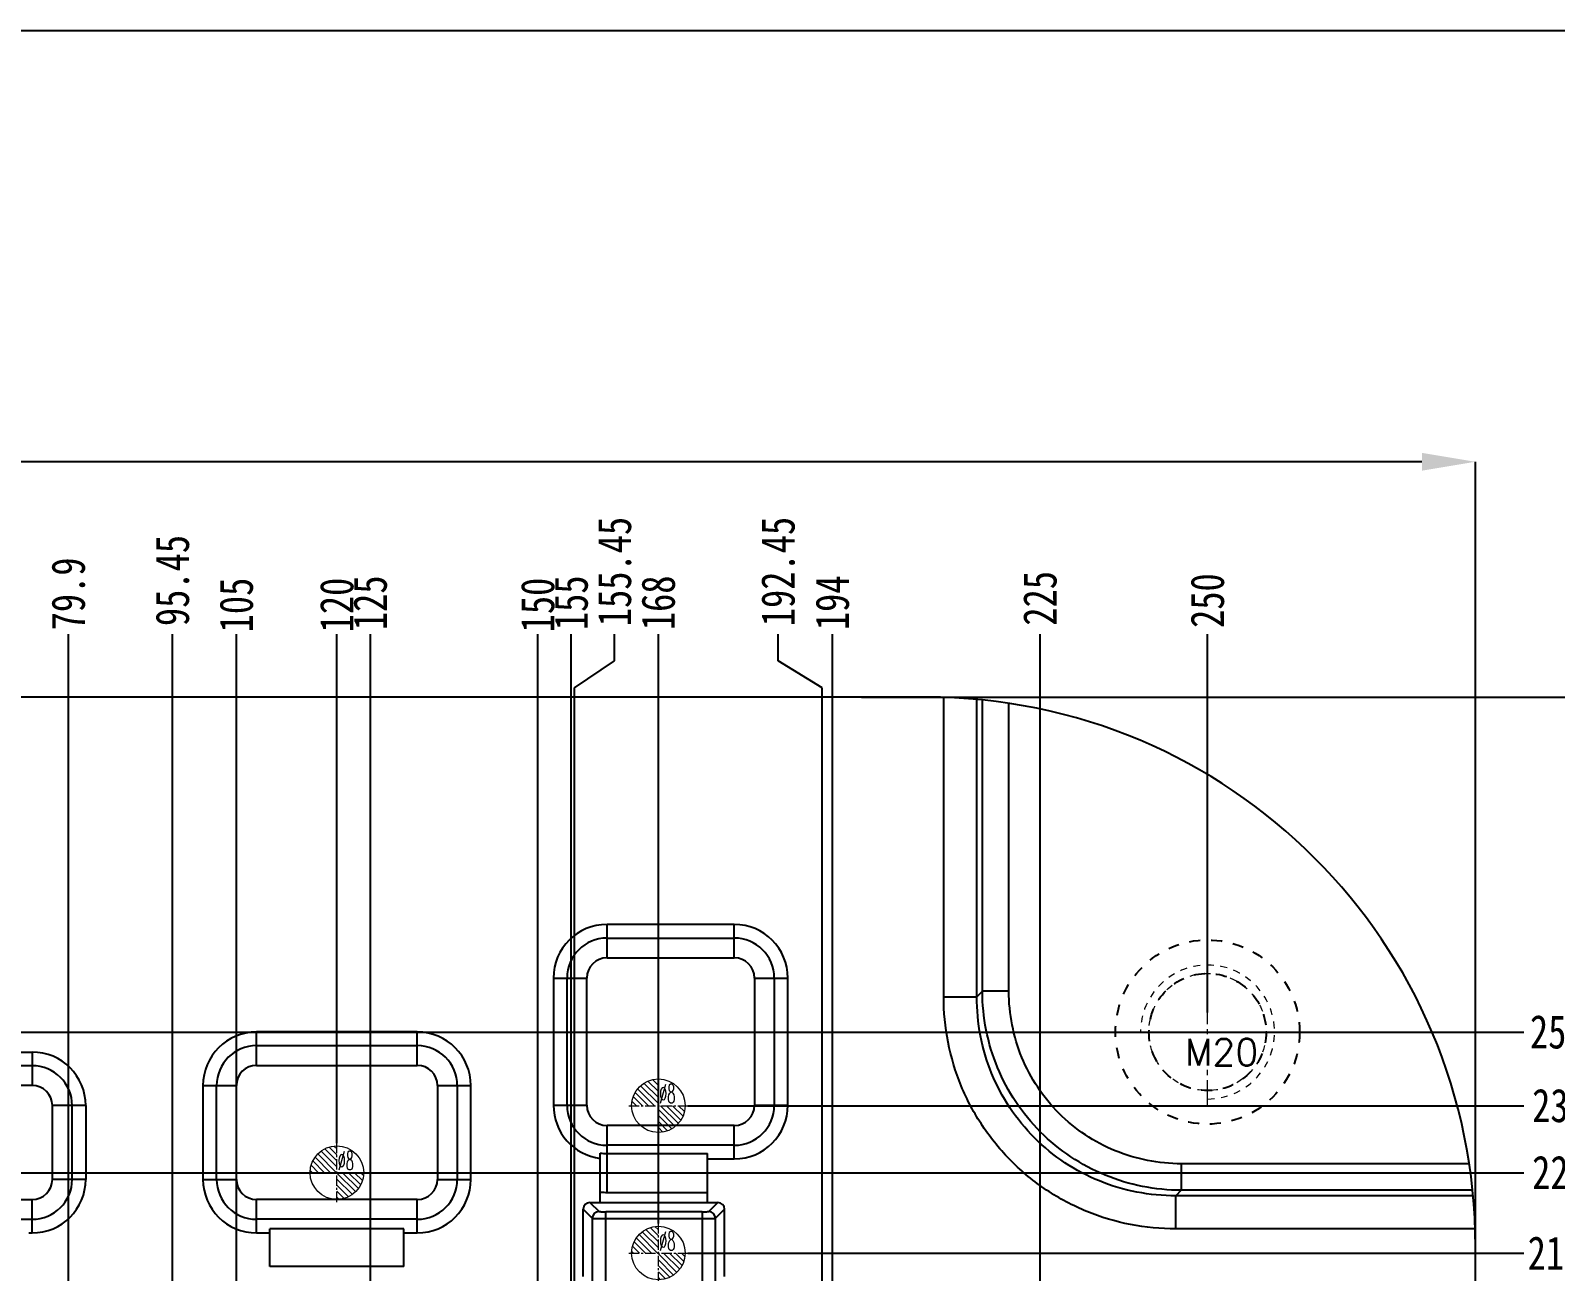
# Model space of a CAD drawing. Header units: millimetres. Extents: x -1265 to 1982, y -12197 to 1934.
# Drawn here: x 110.4 to 338.1, y -2947.8 to -2762.5 of the extents above; entities that cross this region are included whole.
import ezdxf
from ezdxf.enums import TextEntityAlignment as Align

# ---------------------------------------------------------------- set-up
doc = ezdxf.new("R2010")
doc.units = ezdxf.units.MM
doc.header["$LTSCALE"] = 16.335
doc.header["$PDMODE"] = 3
doc.header["$PDSIZE"] = 0.3125
doc.linetypes.add('CENTER', pattern=[0.6, 0.375, -0.075, 0.075, -0.075])
doc.linetypes.add('HIDDEN', pattern=[0.2, 0.1, -0.1])
doc.layers.get('0').update_dxf_attribs({"linetype": 'CONTINUOUS'})
doc.layers.get('Defpoints').update_dxf_attribs({"linetype": 'CONTINUOUS'})
doc.layers.add('DEFAULT_2', color=8, linetype='HIDDEN')
doc.layers.add('DIM', color=3, linetype='CONTINUOUS')
doc.layers.add('epin', color=13, linetype='CONTINUOUS', lineweight=9)
doc.layers.add('screw', color=33, linetype='CONTINUOUS', lineweight=13)
doc.styles.get("Standard").update_dxf_attribs({"font": 'txt', "width": 0.8})
doc.styles.add('TXT', font='txt.shx', dxfattribs={"bigfont": 'gbcbig.shx'})
doc.styles.add('TXT05', font='txt.shx', dxfattribs={"width": 0.5, "bigfont": 'gbcbig.shx'})
doc.dimstyles.new('11', dxfattribs={"dimtxt": 8, "dimasz": 8, "dimexe": 0, "dimexo": 0, "dimgap": 0, "dimtad": 0, "dimdsep": 46, "dimtxsty": 'Standard', "dimcen": 0, "dimclrd": 4, "dimclre": 4, "dimclrt": 6, "dimazin": 0, "dimtp": 0.01, "dimtm": 0.01, "dimtfac": 1, "dimtofl": 0, "dimtmove": 0, "dimatfit": 3, "dimfxl": 0, "dimtolj": 1, "dimarcsym": 0})

# ---------------------------------------------------------------- blocks, each defined once
blk = doc.blocks.new('epin_ejp_8')
at = {"layer": 'epin'}
h = blk.add_hatch(dxfattribs=at)
h.set_pattern_fill('_ANSI31', color=123, scale=0.2, angle=90, style=0)
h.set_pattern_definition([(135, (-2636.1445, 786.8366), (-0.4490128, -0.4490128), [])])
h.paths.add_polyline_path([(0, 4, 0.414214), (-4, 0), (0, 0)])
h.paths.add_polyline_path([(4, 0), (0, 0), (0, -4, 0.414214)])
at = {"layer": 'epin', "color": 1, "linetype": 'CENTER', "ltscale": 0.248791}
for p, q in [((0, -4.4), (0, 4.4)), ((-4.4, 0), (4.4, 0))]:
    blk.add_line(p, q, dxfattribs=at)
at = {"layer": 'epin'}
blk.add_circle((0, 0), 4, dxfattribs=at)
at = {"layer": 'epin', "color": 6, "style": 'TXT05', "width": 0.5}
blk.add_text('%%c8', height=2.8, dxfattribs=at).set_placement((1.33, 1.8), align=Align.MIDDLE)
blk = doc.blocks.new('08')
at = {"layer": 'epin'}
for p in [(-2844.02, 2283.03), (-2892.02, 2273.03), (-2844.02, 2261.03)]:
    blk.add_blockref('epin_ejp_8', p, dxfattribs=at)
blk = doc.blocks.new('screw_m20_g')
at = {"layer": 'screw', "color": 1, "linetype": 'CENTER', "ltscale": 0.621977}
for p, q in [((0, -11), (0, 11)), ((-11, 0), (11, 0))]:
    blk.add_line(p, q, dxfattribs=at)
at = {"layer": 'screw', "linetype": 'HIDDEN', "ltscale": 0.621977}
blk.add_circle((0, 0), 8.75, dxfattribs=at)
at = {"layer": 'screw', "color": 92, "linetype": 'HIDDEN', "ltscale": 0.621977}
blk.add_arc((0, 0), 10, 270, 180, dxfattribs=at)
at = {"layer": 'screw', "color": 6, "style": 'TXT'}
blk.add_text('M20', height=4, dxfattribs=at).set_placement((-3.4, -5))
blk = doc.blocks.new('*D501')
at = {"color": 4, "lineweight": -2}
for p, q in [((-253.85, -2961.54), (-253.85, -2826.93)), ((-245.85, -2826.93), (-0.11, -2826.93)), ((318.15, -2826.93), (15.89, -2826.93)), ((326.15, -2961.54), (326.15, -2826.93))]:
    blk.add_line(p, q, dxfattribs=at)
at = {"color": 4}
for points in [[(-245.85, -2825.6), (-245.85, -2828.26), (-253.85, -2826.93)], [(318.15, -2825.6), (318.15, -2828.26), (326.15, -2826.93)]]:
    blk.add_solid(points, dxfattribs=at)
at = {"layer": 'Defpoints', "color": 0}
for p in [(326.15, -2826.93), (-253.85, -2961.54), (326.15, -2961.54)]:
    blk.add_point(p, dxfattribs=at)
at = {"color": 6, "insert": (7.89, -2826.93), "char_height": 8, "attachment_point": 5}
blk.add_mtext('\\A1;580', dxfattribs=at)
blk = doc.blocks.new('*D502')
at = {"color": 4, "lineweight": -2}
for p, q in [((234.48, -2862.07), (362.03, -2862.07)), ((362.03, -2870.07), (362.03, -3130.16)), ((362.03, -3454.07), (362.03, -3145.1)), ((234.48, -3462.07), (362.03, -3462.07))]:
    blk.add_line(p, q, dxfattribs=at)
at = {"color": 4}
for points in [[(360.7, -2870.07), (363.36, -2870.07), (362.03, -2862.07)], [(360.7, -3454.07), (363.36, -3454.07), (362.03, -3462.07)]]:
    blk.add_solid(points, dxfattribs=at)
at = {"layer": 'Defpoints', "color": 0}
for p in [(234.48, -2862.07), (234.48, -3462.07), (362.03, -3462.07)]:
    blk.add_point(p, dxfattribs=at)
at = {"color": 6, "insert": (362.03, -3137.63), "char_height": 8, "attachment_point": 5, "rotation": 90}
blk.add_mtext('\\A1;600', dxfattribs=at)
blk = doc.blocks.new('*D517')
at = {"layer": 'Defpoints', "color": 0}
for p in [(208.55, -2945.07), (333.37, -2945.07), (36.15, -3162.07)]:
    blk.add_point(p, dxfattribs=at)
at = {"layer": 'DIM', "color": 4, "lineweight": -2}
blk.add_line((208.55, -2945.07), (333.37, -2945.07), dxfattribs=at)
at = {"layer": 'DIM', "color": 6, "insert": (338.03, -2945.07), "char_height": 5, "attachment_point": 5}
blk.add_mtext('\\A1;217', dxfattribs=at)
blk = doc.blocks.new('*D518')
at = {"layer": 'Defpoints', "color": 0}
for p in [(53.55, -2933.07), (333.37, -2933.07), (36.15, -3162.07)]:
    blk.add_point(p, dxfattribs=at)
at = {"layer": 'DIM', "color": 4, "lineweight": -2}
blk.add_line((53.55, -2933.07), (333.37, -2933.07), dxfattribs=at)
at = {"layer": 'DIM', "color": 6, "insert": (338.7, -2933.07), "char_height": 5, "attachment_point": 5}
blk.add_mtext('\\A1;229', dxfattribs=at)
blk = doc.blocks.new('*D519')
at = {"layer": 'Defpoints', "color": 0}
for p in [(47.15, -2912.07), (333.37, -2912.07), (36.15, -3162.07)]:
    blk.add_point(p, dxfattribs=at)
at = {"layer": 'DIM', "color": 4, "lineweight": -2}
blk.add_line((47.15, -2912.07), (333.37, -2912.07), dxfattribs=at)
at = {"layer": 'DIM', "color": 6, "insert": (338.37, -2912.07), "char_height": 5, "attachment_point": 5}
blk.add_mtext('\\A1;250', dxfattribs=at)
blk = doc.blocks.new('*D520')
at = {"layer": 'Defpoints', "color": 0}
for p in [(208.55, -2923.07), (333.37, -2923.07), (36.15, -3162.07)]:
    blk.add_point(p, dxfattribs=at)
at = {"layer": 'DIM', "color": 4, "lineweight": -2}
blk.add_line((208.55, -2923.07), (333.37, -2923.07), dxfattribs=at)
at = {"layer": 'DIM', "color": 6, "insert": (338.7, -2923.07), "char_height": 5, "attachment_point": 5}
blk.add_mtext('\\A1;239', dxfattribs=at)
blk = doc.blocks.new('*D552')
at = {"layer": 'Defpoints', "color": 0}
for p in [(116.06, -2852.66), (116.06, -3089.27), (36.15, -3162.07)]:
    blk.add_point(p, dxfattribs=at)
at = {"layer": 'DIM', "color": 4, "lineweight": -2}
blk.add_line((116.06, -3089.27), (116.06, -2852.66), dxfattribs=at)
at = {"layer": 'DIM', "color": 6, "insert": (116.06, -2846.66), "char_height": 5, "attachment_point": 5, "rotation": 90}
blk.add_mtext('\\A1;79.9', dxfattribs=at)
blk = doc.blocks.new('*D553')
at = {"layer": 'Defpoints', "color": 0}
for p in [(141.15, -2852.66), (141.15, -3138.07), (36.15, -3162.07)]:
    blk.add_point(p, dxfattribs=at)
at = {"layer": 'DIM', "color": 4, "lineweight": -2}
blk.add_line((141.15, -3138.07), (141.15, -2852.66), dxfattribs=at)
at = {"layer": 'DIM', "color": 6, "insert": (141.15, -2848.32), "char_height": 5, "attachment_point": 5, "rotation": 90}
blk.add_mtext('\\A1;105', dxfattribs=at)
blk = doc.blocks.new('*D554')
at = {"layer": 'Defpoints', "color": 0}
for p in [(161.15, -2852.66), (161.15, -3115.07), (36.15, -3162.07)]:
    blk.add_point(p, dxfattribs=at)
at = {"layer": 'DIM', "color": 4, "lineweight": -2}
blk.add_line((161.15, -3115.07), (161.15, -2852.66), dxfattribs=at)
at = {"layer": 'DIM', "color": 6, "insert": (161.15, -2847.99), "char_height": 5, "attachment_point": 5, "rotation": 90}
blk.add_mtext('\\A1;125', dxfattribs=at)
blk = doc.blocks.new('*D555')
at = {"layer": 'Defpoints', "color": 0}
for p in [(191.15, -2852.66), (191.15, -3109.43), (36.15, -3162.07)]:
    blk.add_point(p, dxfattribs=at)
at = {"layer": 'DIM', "color": 4, "lineweight": -2}
blk.add_line((191.15, -3109.43), (191.15, -2852.66), dxfattribs=at)
at = {"layer": 'DIM', "color": 6, "insert": (191.15, -2847.99), "char_height": 5, "attachment_point": 5, "rotation": 90}
blk.add_mtext('\\A1;155', dxfattribs=at)
blk = doc.blocks.new('*D556')
at = {"layer": 'Defpoints', "color": 0}
for p in [(230.15, -2852.66), (230.15, -3138.07), (36.15, -3162.07)]:
    blk.add_point(p, dxfattribs=at)
at = {"layer": 'DIM', "color": 4, "lineweight": -2}
blk.add_line((230.15, -3138.07), (230.15, -2852.66), dxfattribs=at)
at = {"layer": 'DIM', "color": 6, "insert": (230.15, -2847.99), "char_height": 5, "attachment_point": 5, "rotation": 90}
blk.add_mtext('\\A1;194', dxfattribs=at)
blk = doc.blocks.new('*D557')
at = {"layer": 'Defpoints', "color": 0}
for p in [(222.04, -2852.66), (228.61, -3089.27), (36.15, -3162.07)]:
    blk.add_point(p, dxfattribs=at)
at = {"layer": 'DIM', "color": 4, "lineweight": -2}
for p, q in [((222.04, -2856.66), (222.04, -2852.66)), ((228.61, -2860.66), (222.04, -2856.66)), ((228.61, -3089.27), (228.61, -2860.66))]:
    blk.add_line(p, q, dxfattribs=at)
at = {"layer": 'DIM', "color": 6, "insert": (222.04, -2843.32), "char_height": 5, "attachment_point": 5, "rotation": 90}
blk.add_mtext('\\A1;192.45', dxfattribs=at)
blk = doc.blocks.new('*D558')
at = {"layer": 'Defpoints', "color": 0}
for p in [(261.15, -2852.66), (261.15, -3157.67), (36.15, -3162.07)]:
    blk.add_point(p, dxfattribs=at)
at = {"layer": 'DIM', "color": 4, "lineweight": -2}
blk.add_line((261.15, -3157.67), (261.15, -2852.66), dxfattribs=at)
at = {"layer": 'DIM', "color": 6, "insert": (261.15, -2847.32), "char_height": 5, "attachment_point": 5, "rotation": 90}
blk.add_mtext('\\A1;225', dxfattribs=at)
blk = doc.blocks.new('*D559')
at = {"layer": 'Defpoints', "color": 0}
for p in [(186.15, -2852.66), (186.15, -2989.7), (36.15, -3162.07)]:
    blk.add_point(p, dxfattribs=at)
at = {"layer": 'DIM', "color": 4, "lineweight": -2}
blk.add_line((186.15, -2989.7), (186.15, -2852.66), dxfattribs=at)
at = {"layer": 'DIM', "color": 6, "insert": (186.15, -2848.32), "char_height": 5, "attachment_point": 5, "rotation": 90}
blk.add_mtext('\\A1;150', dxfattribs=at)
blk = doc.blocks.new('*D560')
at = {"layer": 'Defpoints', "color": 0}
for p in [(197.62, -2852.66), (191.61, -2961.54), (36.15, -3162.07)]:
    blk.add_point(p, dxfattribs=at)
at = {"layer": 'DIM', "color": 4, "lineweight": -2}
for p, q in [((197.62, -2856.66), (197.62, -2852.66)), ((191.61, -2860.66), (197.62, -2856.66)), ((191.61, -2961.54), (191.61, -2860.66))]:
    blk.add_line(p, q, dxfattribs=at)
at = {"layer": 'DIM', "color": 6, "insert": (197.62, -2843.32), "char_height": 5, "attachment_point": 5, "rotation": 90}
blk.add_mtext('\\A1;155.45', dxfattribs=at)
blk = doc.blocks.new('*D561')
at = {"layer": 'Defpoints', "color": 0}
for p in [(131.61, -2852.66), (131.61, -2963.28), (36.15, -3162.07)]:
    blk.add_point(p, dxfattribs=at)
at = {"layer": 'DIM', "color": 4, "lineweight": -2}
blk.add_line((131.61, -2963.28), (131.61, -2852.66), dxfattribs=at)
at = {"layer": 'DIM', "color": 6, "insert": (131.61, -2844.66), "char_height": 5, "attachment_point": 5, "rotation": 90}
blk.add_mtext('\\A1;95.45', dxfattribs=at)
blk = doc.blocks.new('*D564')
at = {"layer": 'Defpoints', "color": 0}
for p in [(156.15, -2852.66), (156.15, -2928.67), (36.15, -3162.07)]:
    blk.add_point(p, dxfattribs=at)
at = {"layer": 'DIM', "color": 4, "lineweight": -2}
blk.add_line((156.15, -2928.67), (156.15, -2852.66), dxfattribs=at)
at = {"layer": 'DIM', "color": 6, "insert": (156.15, -2848.32), "char_height": 5, "attachment_point": 5, "rotation": 90}
blk.add_mtext('\\A1;120', dxfattribs=at)
blk = doc.blocks.new('*D565')
at = {"layer": 'Defpoints', "color": 0}
for p in [(204.15, -2852.66), (204.15, -2940.67), (36.15, -3162.07)]:
    blk.add_point(p, dxfattribs=at)
at = {"layer": 'DIM', "color": 4, "lineweight": -2}
blk.add_line((204.15, -2940.67), (204.15, -2852.66), dxfattribs=at)
at = {"layer": 'DIM', "color": 6, "insert": (204.15, -2847.99), "char_height": 5, "attachment_point": 5, "rotation": 90}
blk.add_mtext('\\A1;168', dxfattribs=at)
blk = doc.blocks.new('*D566')
at = {"layer": 'Defpoints', "color": 0}
for p in [(286.15, -2852.66), (286.15, -2909.17), (36.15, -3162.07)]:
    blk.add_point(p, dxfattribs=at)
at = {"layer": 'DIM', "color": 4, "lineweight": -2}
blk.add_line((286.15, -2909.17), (286.15, -2852.66), dxfattribs=at)
at = {"layer": 'DIM', "color": 6, "insert": (286.15, -2847.66), "char_height": 5, "attachment_point": 5, "rotation": 90}
blk.add_mtext('\\A1;250', dxfattribs=at)

msp = doc.modelspace()

# ---------------------------------------------------------------- linework, layer by layer
at = {"color": 7, "linetype": 'Continuous'}
for p, q in [((244.154, -2862.072), (-171.846, -2862.072)), ((246.757, -2906.81), (246.757, -2862.114)), ((251.708, -2906.81), (251.708, -2862.421)), ((252.526, -2905.992), (252.526, -2862.501)), ((256.487, -2905.992), (256.487, -2863.005)), ((196.486, -2900.997), (196.486, -2896.011)), ((215.486, -2896.011), (196.486, -2896.011)), ((215.486, -2900.997), (215.486, -2896.011)), ((196.486, -2898.042), (215.486, -2898.042)), ((196.486, -2900.997), (215.486, -2900.997)), ((188.486, -2904.011), (188.486, -2923.011)), ((188.486, -2904.011), (193.472, -2904.011)), ((190.518, -2923.011), (190.518, -2904.011)), ((193.472, -2923.011), (193.472, -2904.011)), ((218.5, -2904.011), (218.5, -2923.011)), ((218.5, -2904.011), (223.486, -2904.011)), ((221.455, -2904.011), (221.455, -2923.011)), ((223.486, -2923.011), (223.486, -2904.011)), ((246.757, -2906.81), (251.708, -2906.81)), ((252.526, -2905.992), (251.708, -2906.81)), ((256.487, -2905.992), (252.526, -2905.992)), ((144.154, -2917.052), (144.154, -2912.066)), ((168.154, -2912.066), (144.154, -2912.066)), ((168.154, -2917.052), (168.154, -2912.066)), ((144.154, -2914.097), (168.154, -2914.097)), ((91.654, -2915.066), (110.654, -2915.066)), ((110.654, -2915.066), (110.654, -2920.052)), ((110.654, -2917.097), (91.654, -2917.097)), ((144.154, -2917.052), (168.154, -2917.052)), ((110.654, -2920.052), (91.654, -2920.052)), ((136.154, -2920.066), (136.154, -2934.066)), ((136.154, -2920.066), (141.14, -2920.066)), ((138.185, -2934.066), (138.185, -2920.066)), ((141.14, -2934.066), (141.14, -2920.066)), ((171.168, -2920.066), (171.168, -2934.066)), ((171.168, -2920.066), (176.154, -2920.066)), ((174.122, -2920.066), (174.122, -2934.066)), ((176.154, -2934.066), (176.154, -2920.066)), ((113.668, -2934.066), (113.668, -2923.066)), ((118.654, -2923.066), (113.668, -2923.066)), ((116.622, -2934.066), (116.622, -2923.066)), ((118.654, -2923.066), (118.654, -2934.066)), ((188.486, -2923.011), (193.472, -2923.011)), ((218.5, -2923.011), (223.486, -2923.011)), ((196.486, -2936.011), (196.486, -2926.025)), ((215.486, -2926.025), (196.486, -2926.025)), ((215.486, -2931.011), (215.486, -2926.025)), ((195.486, -2937.53), (195.486, -2930.152)), ((215.486, -2928.979), (196.486, -2928.979)), ((196.486, -2930.222), (211.486, -2930.222)), ((211.486, -2937.53), (211.486, -2930.222)), ((211.486, -2931.011), (215.486, -2931.011)), ((282.234, -2931.739), (282.234, -2935.7)), ((325.221, -2931.739), (282.234, -2931.739)), ((118.654, -2934.066), (113.668, -2934.066)), ((136.154, -2934.066), (141.14, -2934.066)), ((171.168, -2934.066), (176.154, -2934.066)), ((91.654, -2937.08), (110.654, -2937.08)), ((110.654, -2942.066), (110.654, -2937.08)), ((144.154, -2942.066), (144.154, -2937.08)), ((168.154, -2937.08), (144.154, -2937.08)), ((168.154, -2942.066), (168.154, -2937.08)), ((196.486, -2936.011), (211.486, -2936.011)), ((282.234, -2935.7), (281.416, -2936.518)), ((281.416, -2941.469), (281.416, -2936.518)), ((325.805, -2936.518), (281.416, -2936.518)), ((325.725, -2935.7), (282.234, -2935.7)), ((192.934, -2948.585), (192.934, -2938.535)), ((194.285, -2939.886), (192.934, -2938.535)), ((193.939, -2937.53), (213.034, -2937.53)), ((193.939, -2937.53), (195.29, -2938.881)), ((196.295, -2950.186), (196.295, -2938.899)), ((210.678, -2938.899), (196.295, -2938.899)), ((210.678, -2938.899), (210.678, -2950.137)), ((211.682, -2938.881), (213.034, -2937.53)), ((214.039, -2938.535), (212.687, -2939.886)), ((214.039, -2948.585), (214.039, -2938.535)), ((91.654, -2940.034), (110.654, -2940.034)), ((168.154, -2940.034), (144.154, -2940.034)), ((146.154, -2947.066), (146.154, -2941.474)), ((166.154, -2941.474), (146.154, -2941.474)), ((166.154, -2947.066), (166.154, -2941.474)), ((194.285, -2939.886), (194.285, -2950.137)), ((196.295, -2939.903), (210.678, -2939.903)), ((212.687, -2950.137), (212.687, -2939.886)), ((326.112, -2941.469), (281.416, -2941.469)), ((110.154, -2942.066), (110.654, -2942.066)), ((144.154, -2942.066), (146.154, -2942.066)), ((166.154, -2942.066), (168.154, -2942.066)), ((326.154, -3380.072), (326.154, -2944.072)), ((166.154, -2947.066), (146.154, -2947.066))]:
    msp.add_line(p, q, dxfattribs=at)
msp.add_lwpolyline([(-326.714, -2762.541), (670.732, -2762.541), (670.732, -3582.339), (-326.714, -3582.339)], close=True)
for centre, radius, start, end in [((244.154, -2944.072), 82, 0, 90), ((196.486, -2904.011), 8, 90, 180), ((215.486, -2904.011), 8, 0, 90), ((196.486, -2904.011), 5.969, 90, 180), ((215.486, -2904.011), 5.969, 0, 90), ((196.486, -2904.011), 3.014, 90, 180), ((215.486, -2904.011), 3.014, 0, 90), ((144.154, -2920.066), 8, 90, 180), ((168.154, -2920.066), 8, 0, 90), ((144.154, -2920.066), 5.969, 90, 180), ((168.154, -2920.066), 5.969, 0, 90), ((110.654, -2923.066), 8, 0, 90), ((110.654, -2923.066), 5.969, 0, 90), ((144.154, -2920.066), 3.014, 90, 180), ((168.154, -2920.066), 3.014, 0, 90), ((110.654, -2923.066), 3.014, 0, 90), ((196.486, -2923.011), 8, 180, 262.81924), ((196.486, -2923.011), 5.969, 180, 270), ((196.486, -2923.011), 3.014, 180, 270), ((215.486, -2923.011), 8, 270, 0), ((215.486, -2923.011), 5.969, 270, 0), ((215.486, -2923.011), 3.014, 270, 0), ((196.486, -2923.011), 7.211, 262.02897, 270), ((110.654, -2934.066), 8, 270, 0), ((110.654, -2934.066), 5.969, 270, 0), ((110.654, -2934.066), 3.014, 270, 0), ((144.154, -2934.066), 8, 180, 270), ((144.154, -2934.066), 5.969, 180, 270), ((144.154, -2934.066), 3.014, 180, 270), ((168.154, -2934.066), 8, 270, 0), ((168.154, -2934.066), 5.969, 270, 0), ((168.154, -2934.066), 3.014, 270, 0), ((196.486, -2923.011), 13, 265.58827, 270), ((195.29, -2939.887), 1.005, 90.02106, 179.97894), ((211.682, -2939.887), 1.005, 0.02106, 89.97894)]:
    msp.add_arc(centre, radius, start, end, dxfattribs=at)
for centre, major_axis in [((193.939, -2938.535), (-0.711, 0.711)), ((213.034, -2938.535), (0.711, 0.711))]:
    msp.add_ellipse(centre, major_axis=major_axis, ratio=0.9996955, start_param=-0.7852459, end_param=0.7852459, dxfattribs=at)
for points, knots in [([(281.416, -2941.469), (279.149, -2941.469), (274.604, -2941.03), (268.051, -2939.065), (262.005, -2935.856), (256.71, -2931.52), (252.373, -2926.225), (249.162, -2920.179), (247.196, -2913.624), (246.757, -2909.077), (246.757, -2906.81)], [0, 0, 0, 0, 0.125001, 0.2499845, 0.3749684, 0.4999498, 0.6249336, 0.7499374, 0.8749724, 1, 1, 1, 1]), ([(281.416, -2936.518), (279.471, -2936.524), (275.569, -2936.161), (269.941, -2934.491), (264.747, -2931.748), (260.199, -2928.03), (256.48, -2923.483), (253.736, -2918.288), (252.066, -2912.658), (251.702, -2908.755), (251.708, -2906.81)], [0, 0, 0, 0, 0.1249875, 0.2499684, 0.3749579, 0.4999495, 0.6249434, 0.749953, 0.8749858, 1, 1, 1, 1]), ([(282.234, -2935.7), (280.293, -2935.695), (276.401, -2935.309), (270.793, -2933.612), (265.62, -2930.854), (261.087, -2927.138), (257.371, -2922.605), (254.614, -2917.433), (252.918, -2911.825), (252.531, -2907.933), (252.526, -2905.992)], [0, 0, 0, 0, 0.1249889, 0.2500115, 0.375007, 0.5000198, 0.6250203, 0.7499909, 0.875003, 1, 1, 1, 1]), ([(282.234, -2931.739), (280.55, -2931.739), (277.173, -2931.413), (272.304, -2929.953), (267.813, -2927.568), (263.879, -2924.346), (260.658, -2920.413), (258.273, -2915.922), (256.813, -2911.054), (256.487, -2907.676), (256.487, -2905.992)], [0, 0, 0, 0, 0.1249982, 0.2500227, 0.3750144, 0.5000199, 0.6250131, 0.7499797, 0.8749937, 1, 1, 1, 1]), ([(195.29, -2938.881), (195.295, -2938.887), (195.327, -2938.882), (195.382, -2938.891), (195.477, -2938.89), (195.599, -2938.894), (195.749, -2938.896), (195.984, -2938.898), (196.168, -2938.899), (196.295, -2938.899)], [0, 0, 0, 0, 0.0229634, 0.082427, 0.1755145, 0.2992498, 0.4500064, 0.6216001, 1, 1, 1, 1]), ([(210.678, -2938.899), (210.804, -2938.899), (210.989, -2938.898), (211.223, -2938.896), (211.373, -2938.894), (211.496, -2938.89), (211.59, -2938.891), (211.645, -2938.882), (211.677, -2938.887), (211.682, -2938.881)], [0, 0, 0, 0, 0.378398, 0.5499925, 0.70075, 0.8244858, 0.9175732, 0.9770366, 1, 1, 1, 1]), ([(194.285, -2939.886), (194.298, -2939.893), (194.356, -2939.885), (194.47, -2939.897), (194.657, -2939.895), (194.903, -2939.899), (195.203, -2939.901), (195.672, -2939.903), (196.041, -2939.903), (196.295, -2939.903)], [0, 0, 0, 0, 0.0222677, 0.0811426, 0.1746664, 0.2990482, 0.4497829, 0.6213287, 1, 1, 1, 1]), ([(210.678, -2939.903), (210.931, -2939.903), (211.3, -2939.903), (211.77, -2939.901), (212.069, -2939.899), (212.315, -2939.895), (212.502, -2939.897), (212.616, -2939.885), (212.674, -2939.893), (212.687, -2939.886)], [0, 0, 0, 0, 0.3786712, 0.5502169, 0.7009516, 0.8253334, 0.9188573, 0.9777323, 1, 1, 1, 1])]:
    msp.add_open_spline(points, degree=3, knots=knots, dxfattribs=at)
at = {"layer": 'DEFAULT_2', "color": 8, "linetype": 'HIDDEN'}
for p, q in [((195.486, -2937.53), (195.486, -2937.547)), ((211.486, -2937.53), (211.486, -2937.547))]:
    msp.add_line(p, q, dxfattribs=at)
for radius in [13.75, 8.75]:
    msp.add_circle((286.154, -2912.072), radius, dxfattribs=at)

# ---------------------------------------------------------------- block references
msp.add_blockref('08', (3048.174, -5206.101))
at = {"layer": 'screw'}
msp.add_blockref('screw_m20_g', (286.154, -2912.072), dxfattribs=at)

# ---------------------------------------------------------------- dimensions: what is measured, and where the dimension line sits
dim = msp.add_linear_dim(base=(326.154, -2826.931), p1=(-253.846, -2961.541), p2=(326.154, -2961.541), dimstyle='11', override={"dimfxl": 1.25, "dimarcsym": 1})
dim.commit()
dim.dimension.update_dxf_attribs({"geometry": '*D501', "text_midpoint": (7.895, -2826.931), "dimtype": 160})
dim = msp.add_linear_dim(base=(362.031, -3462.072), p1=(234.475, -2862.072), p2=(234.475, -3462.072), angle=90, dimstyle='11', override={"dimfxl": 1.25, "dimarcsym": 1})
dim.commit()
dim.dimension.update_dxf_attribs({"geometry": '*D502', "text_midpoint": (362.031, -3137.63), "dimtype": 160})
at = {"layer": 'DIM'}
for feature_location, offset, dtype, picture, middle in [((228.606, -3089.27), (-6.563, 236.613), 1, '*D557', (222.043, -2843.323)), ((191.606, -2961.539), (6.011, 108.883), 1, '*D560', (197.618, -2843.323)), ((131.606, -2963.276), (0, 110.619), 1, '*D561', (131.606, -2844.657)), ((116.056, -3089.27), (0, 236.613), 1, '*D552', (116.056, -2846.657)), ((261.154, -3157.672), (0, 305.016), 1, '*D558', (261.154, -2847.323)), ((286.154, -2909.17), (0, 56.513), 1, '*D566', (286.154, -2847.657)), ((161.154, -3115.072), (0, 262.416), 1, '*D554', (161.154, -2847.99)), ((191.154, -3109.428), (0, 256.772), 1, '*D555', (191.154, -2847.99)), ((230.154, -3138.072), (0, 285.416), 1, '*D556', (230.154, -2847.99)), ((204.154, -2940.672), (0, 88.016), 1, '*D565', (204.154, -2847.99)), ((141.154, -3138.072), (0, 285.416), 1, '*D553', (141.154, -2848.323)), ((186.154, -2989.704), (0, 137.047), 1, '*D559', (186.154, -2848.323)), ((156.154, -2928.672), (0, 76.016), 1, '*D564', (156.154, -2848.323)), ((47.154, -2912.072), (286.212, 0), 0, '*D519', (338.366, -2912.072)), ((208.554, -2923.072), (124.812, 0), 0, '*D520', (338.699, -2923.072)), ((53.554, -2933.072), (279.812, 0), 0, '*D518', (338.699, -2933.072)), ((208.554, -2945.072), (124.812, 0), 0, '*D517', (338.033, -2945.072))]:
    dim = msp.add_ordinate_dim(feature_location=feature_location, offset=offset, dtype=dtype, origin=(36.154, -3162.072), dimstyle='11', override={"dimtxt": 5, "dimasz": 2, "dimfxl": 1.25, "dimarcsym": 1}, dxfattribs=at)
    dim.commit()
    dim.dimension.update_dxf_attribs({"geometry": picture, "text_midpoint": middle})

doc.saveas('drawing.dxf')
